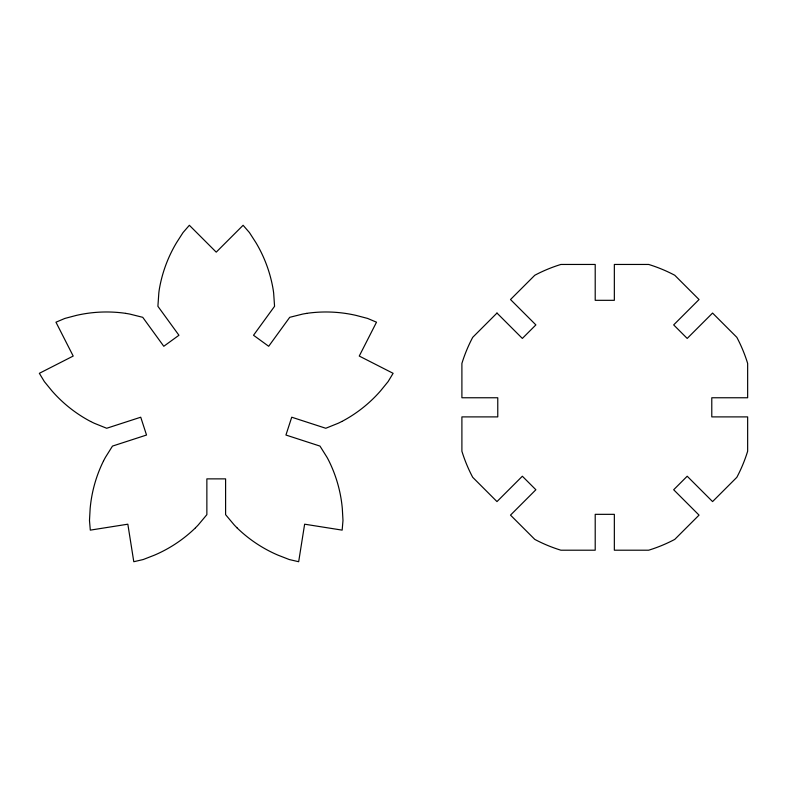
<?xml version="1.0" encoding="UTF-8"?>
<svg xmlns="http://www.w3.org/2000/svg" width="787" height="787" viewBox="0 0 787 787"><rect width="100%" height="100%" fill="white"/><g stroke="black" fill="none" stroke-linecap="round" stroke-linejoin="round"><path stroke-width="1.18" d="M341.814 421.468A83.904 83.904 0 0 1 338.085 423.308L325.779 428.266L291.731 417.208L285.937 435.034L319.984 446.091L327.028 457.336A83.904 83.904 0 0 1 328.966 461.015A134.538 134.538 0 0 1 342.315 508.559L342.984 520.502L342.158 530.133L304.628 524.191L298.676 561.721L289.262 559.537L278.116 555.199A134.538 134.538 0 0 1 237.005 527.841M341.824 421.498A134.538 134.538 0 0 0 380.564 390.854L388.119 381.587L393.116 373.313L359.256 356.058L376.511 322.198L367.598 318.43L356.039 315.39A134.538 134.538 0 0 0 306.694 313.364M306.694 313.393A83.904 83.904 0 0 0 302.602 314.092L289.724 317.318L268.682 346.28L253.522 335.262L274.565 306.3L273.65 293.059A83.904 83.904 0 0 0 273.059 288.947A134.538 134.538 0 0 0 255.913 242.632L249.44 232.578L243.104 225.279L216.228 252.145L189.362 225.279L183.027 232.578L176.563 242.642A134.538 134.538 0 0 0 159.377 288.937A83.904 83.904 0 0 0 158.817 293.059L157.902 306.3L178.944 335.262L163.785 346.28L142.742 317.318L129.865 314.092A83.904 83.904 0 0 0 125.772 313.393M125.772 313.364A134.538 134.538 0 0 0 76.428 315.38L64.868 318.43L55.956 322.198L73.201 356.058L39.35 373.313L44.347 381.587L51.912 390.844A134.538 134.538 0 0 0 90.633 421.498M90.653 421.468A83.904 83.904 0 0 0 94.381 423.308L106.688 428.266L140.735 417.208L146.53 435.034L112.482 446.091L105.438 457.336A83.904 83.904 0 0 0 103.5 461.015M103.471 461.005A134.538 134.538 0 0 0 90.151 508.559L89.482 520.502L90.308 530.133L127.838 524.191L133.79 561.721L143.204 559.537L154.35 555.199A134.538 134.538 0 0 0 195.461 527.841M195.442 527.821A83.904 83.904 0 0 0 198.344 524.84L206.863 514.668L206.863 478.87L225.603 478.87L225.603 514.668L234.123 524.84A83.904 83.904 0 0 0 237.025 527.821M496.981 313.059L472.712 337.338A149.461 149.461 0 0 0 461.9 363.437L461.9 397.76L497.768 397.76L497.768 416.894L461.9 416.894L461.9 451.217A149.461 149.461 0 0 0 472.712 477.315L496.981 501.594L522.352 476.224L535.878 489.75L510.507 515.121L534.786 539.39A149.461 149.461 0 0 0 560.885 550.202L595.208 550.202L595.208 514.334L614.342 514.334L614.342 550.202L648.665 550.202A149.461 149.461 0 0 0 674.764 539.39L699.043 515.121L673.672 489.75L687.199 476.224L712.569 501.594L736.839 477.315A149.461 149.461 0 0 0 747.65 451.217L747.65 416.894L711.782 416.894L711.782 397.76L747.65 397.76L747.65 363.437A149.461 149.461 0 0 0 736.839 337.338L712.569 313.059L687.199 338.43L673.672 324.903L699.043 299.532L674.764 275.263A149.461 149.461 0 0 0 648.665 264.452L614.342 264.452L614.342 300.319L595.208 300.319L595.208 264.452L560.885 264.452A149.461 149.461 0 0 0 534.786 275.263L510.507 299.532L535.878 324.903L522.352 338.43L496.981 313.059"/></g></svg>
